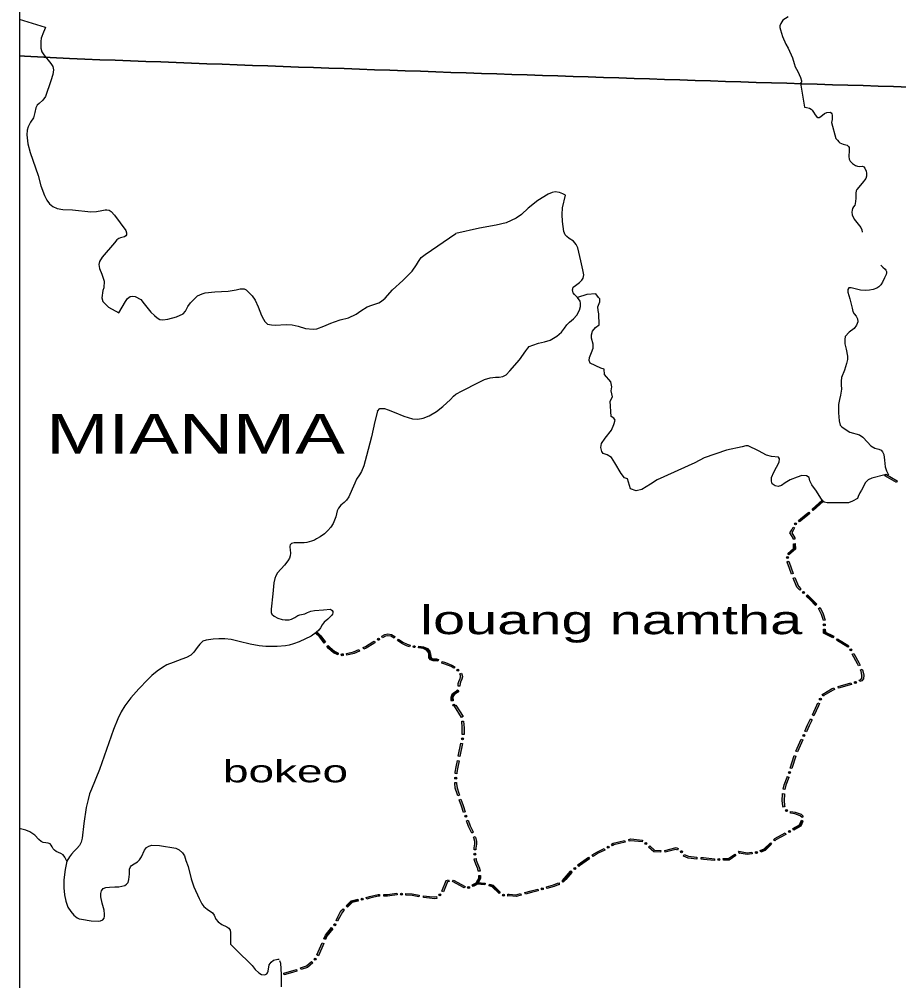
# Model space of a CAD drawing. Header units: metres. Extents: x -835890 to 1024355, y 79891 to 2211954.
# Drawn here: x -835192 to -636601, y 1802282 to 2019500 of the extents above; entities that cross this region are included whole.
import ezdxf

# ---------------------------------------------------------------- set-up
doc = ezdxf.new("R2010")
doc.units = ezdxf.units.M
doc.header["$LTSCALE"] = 2200
for name, color, linetype, lineweight in [('18', 7, 'Continuous', 13), ('20', 7, 'Continuous', 13), ('36', 7, 'Continuous', 13), ('37', 7, 'Continuous', 13)]:
    doc.layers.add(name, color=color, linetype=linetype, lineweight=lineweight)

msp = doc.modelspace()

# ---------------------------------------------------------------- hatches: boundary and pattern name
at = {"layer": '37'}
for points in [[(-639515, 1916711), (-636930, 1915188), (-637133, 1914843), (-639718, 1916367)], [(-653664, 1910515), (-655917, 1908534), (-656181, 1908835), (-653928, 1910816)], [(-656668, 1907874), (-657216, 1907392), (-659001, 1905974), (-659250, 1906287), (-657473, 1907699), (-656932, 1908174)], [(-660084, 1905368, 1), (-659732, 1905648, 1)], [(-660125, 1904574), (-660433, 1903990), (-660728, 1903498), (-660060, 1902368), (-660045, 1902044), (-660444, 1902025), (-660455, 1902250), (-661194, 1903499), (-660782, 1904186), (-660478, 1904761)], [(-659997, 1901045), (-659937, 1899779), (-661410, 1898532), (-661669, 1898838), (-660346, 1899957), (-660397, 1901026)], [(-661611, 1897705, 1), (-661802, 1898112, 1)], [(-661326, 1896916), (-661367, 1896837), (-660909, 1895542), (-660411, 1894282), (-660783, 1894135), (-661284, 1895402), (-661803, 1896869), (-661680, 1897102)], [(-660043, 1893352), (-659275, 1891408), (-658681, 1890838), (-658958, 1890550), (-659615, 1891180), (-660415, 1893205)], [(-657936, 1889845, 1), (-658261, 1890157, 1)], [(-657239, 1889453), (-656359, 1888608), (-655092, 1887353), (-655373, 1887069), (-656639, 1888321), (-657516, 1889164)], [(-654380, 1886570), (-653690, 1885179), (-653247, 1883768), (-653628, 1883648), (-654062, 1885029), (-654738, 1886392)], [(-767983, 1881124), (-767077, 1880229), (-766424, 1879316), (-766035, 1878821), (-766350, 1878574), (-766744, 1879076), (-767382, 1879968), (-768264, 1880839)], [(-653402, 1882484, 1), (-653413, 1882934, 1)], [(-653182, 1881715), (-653165, 1881045), (-651575, 1880280), (-651284, 1880097), (-651497, 1879758), (-651769, 1879929), (-653558, 1880790), (-653582, 1881704)], [(-757568, 1877536), (-757013, 1877774), (-755340, 1878825), (-755019, 1879037), (-754799, 1878703), (-755124, 1878489), (-756827, 1877419), (-757411, 1877168)], [(-753887, 1879545, 1), (-754263, 1879297, 1)], [(-753328, 1880148), (-752627, 1880498), (-751937, 1880628), (-751119, 1880498), (-750357, 1880041), (-750563, 1879698), (-751258, 1880115), (-751932, 1880222), (-752498, 1880115), (-753149, 1879790)], [(-749521, 1879460), (-748612, 1878790), (-747585, 1878295), (-746951, 1878120), (-747057, 1877735), (-747726, 1877919), (-748819, 1878446), (-749758, 1879138)], [(-650437, 1879564), (-647898, 1877967), (-648111, 1877628), (-650650, 1879226)], [(-765419, 1878032), (-765097, 1877619), (-763993, 1876705), (-763251, 1876333), (-763179, 1876318), (-763264, 1875927), (-763385, 1875953), (-764213, 1876367), (-765386, 1877339), (-765734, 1877787)], [(-761298, 1876224), (-759731, 1876608), (-758487, 1877142), (-758330, 1876774), (-759604, 1876228), (-761203, 1875836)], [(-745799, 1877743, 1), (-746248, 1877774, 1)], [(-745001, 1877864), (-743912, 1877712), (-743020, 1877330), (-742497, 1876720), (-742370, 1876407), (-742740, 1876256), (-742843, 1876509), (-743263, 1876999), (-744020, 1877324), (-745056, 1877468)], [(-647307, 1876824, 1), (-647525, 1877218, 1)], [(-762016, 1875947, 1), (-762466, 1875947, 1)], [(-742307, 1876220), (-742277, 1875377), (-742079, 1875123), (-741696, 1874995), (-740989, 1874995), (-740539, 1874845), (-740666, 1874465), (-741054, 1874595), (-741761, 1874595), (-742320, 1874781), (-742672, 1875234), (-742706, 1876205)], [(-646757, 1876242), (-645541, 1874042), (-645323, 1873596), (-645683, 1873421), (-645896, 1873857), (-647107, 1876049)], [(-739666, 1874393), (-738955, 1874199), (-737517, 1873599), (-736863, 1873216), (-737066, 1872871), (-737696, 1873241), (-739085, 1873820), (-739771, 1874007)], [(-735984, 1872319, 1), (-736319, 1872619, 1)], [(-644885, 1872698), (-644681, 1872282), (-644515, 1871326), (-644576, 1870481), (-644953, 1870042), (-645390, 1869859), (-645544, 1870228), (-645195, 1870374), (-644966, 1870641), (-644918, 1871306), (-645066, 1872158), (-645244, 1872522)], [(-735366, 1871780), (-735174, 1871352), (-735127, 1870932), (-735258, 1870408), (-735553, 1869738), (-735662, 1869339), (-735699, 1868894), (-735699, 1868833), (-736099, 1868833), (-736099, 1868911), (-736058, 1869409), (-735931, 1869873), (-735638, 1870538), (-735532, 1870959), (-735564, 1871246), (-735731, 1871616)], [(-651114, 1868046), (-651582, 1867872), (-653495, 1866723), (-653585, 1866602), (-653907, 1866839), (-653770, 1867025), (-651756, 1868235), (-651253, 1868421)], [(-647304, 1869216), (-650180, 1868365), (-650294, 1868748), (-647417, 1869599)], [(-646617, 1869627, 1), (-646186, 1869755, 1)], [(-735948, 1867754), (-736197, 1867455), (-736706, 1867129), (-737023, 1866883), (-737166, 1866644), (-737269, 1866268), (-737251, 1865682), (-737223, 1865505), (-737618, 1865443), (-737650, 1865645), (-737671, 1866315), (-737538, 1866803), (-737328, 1867153), (-736937, 1867456), (-736465, 1867759), (-736255, 1868010)], [(-654394, 1865689, 1), (-654218, 1866104, 1)], [(-736932, 1864377, 1), (-737174, 1864756, 1)], [(-736605, 1864533), (-734983, 1862010), (-735320, 1861793), (-736942, 1864317)], [(-654513, 1864898), (-654726, 1864396), (-655746, 1862157), (-656110, 1862323), (-655092, 1864557), (-654881, 1865054)], [(-734851, 1860920), (-734767, 1859452), (-734767, 1857911), (-735167, 1857911), (-735167, 1859440), (-735250, 1860898)], [(-656181, 1861249), (-656849, 1859911), (-657453, 1858544), (-657819, 1858705), (-657211, 1860081), (-656538, 1861428)], [(-658131, 1857504, 1), (-657949, 1857916, 1)], [(-735117, 1855907), (-735686, 1852961), (-736078, 1853037), (-735510, 1855982)], [(-735167, 1856705, 1), (-735082, 1857147, 1)], [(-658261, 1856714), (-659474, 1853970), (-659840, 1854132), (-658627, 1856876)], [(-659830, 1853058), (-660768, 1850208), (-661148, 1850334), (-660209, 1853183)], [(-735872, 1851980), (-736142, 1850527), (-736358, 1849361), (-736379, 1849048), (-736778, 1849075), (-736755, 1849411), (-736535, 1850600), (-736265, 1852053)], [(-661341, 1849108, 1), (-661201, 1849535, 1)], [(-736661, 1847840, 1), (-736631, 1848289, 1)], [(-736466, 1847065), (-736466, 1846871), (-736339, 1845898), (-735953, 1844654), (-735801, 1844226), (-736177, 1844092), (-736333, 1844528), (-736731, 1845812), (-736866, 1846845), (-736866, 1847065)], [(-661394, 1848309), (-661438, 1848176), (-662122, 1846453), (-662344, 1845490), (-662734, 1845580), (-662505, 1846573), (-661814, 1848312), (-661774, 1848434)], [(-662418, 1844525), (-662428, 1844379), (-662506, 1842982), (-662393, 1841852), (-662301, 1841656), (-662663, 1841486), (-662784, 1841745), (-662907, 1842973), (-662827, 1844404), (-662817, 1844553)], [(-735465, 1843284), (-734953, 1841844), (-734469, 1840453), (-734847, 1840322), (-735330, 1841711), (-735842, 1843150)], [(-661798, 1840564, 1), (-662079, 1840916, 1)], [(-661028, 1840522), (-659990, 1840384), (-658635, 1839932), (-658158, 1839495), (-658428, 1839200), (-658842, 1839580), (-660080, 1839992), (-661081, 1840126)], [(-734256, 1839230, 1), (-734404, 1839655, 1)], [(-733813, 1838564), (-733366, 1837277), (-732804, 1836110), (-732667, 1835819), (-733029, 1835649), (-733166, 1835938), (-733736, 1837124), (-734191, 1838432)], [(-658215, 1838358), (-658284, 1838250), (-658690, 1837214), (-660325, 1836318), (-660517, 1836669), (-659009, 1837495), (-658642, 1838433), (-658551, 1838575)], [(-662078, 1835356), (-664373, 1834098), (-664605, 1833868), (-664887, 1834152), (-664615, 1834422), (-662271, 1835707)], [(-661495, 1835904, 1), (-661100, 1836121, 1)], [(-732255, 1834900), (-732185, 1834738), (-731936, 1833783), (-731936, 1833176), (-732067, 1832256), (-732087, 1831865), (-732487, 1831886), (-732465, 1832294), (-732336, 1833205), (-732336, 1833731), (-732565, 1834608), (-732623, 1834743)], [(-698408, 1833602), (-700945, 1832966), (-701225, 1832799), (-701430, 1833143), (-701100, 1833339), (-698506, 1833990)], [(-694532, 1833673), (-697098, 1833931), (-697438, 1833845), (-697536, 1834233), (-697127, 1834335), (-694492, 1834071)], [(-693885, 1833466, 1), (-693549, 1833166, 1)], [(-665315, 1833164), (-666754, 1831739), (-667728, 1831337), (-667881, 1831707), (-666979, 1832079), (-665597, 1833448)], [(-702976, 1831796), (-704455, 1831095), (-705591, 1830384), (-705803, 1830723), (-704648, 1831447), (-703147, 1832157)], [(-702380, 1832344, 1), (-701993, 1832574, 1)], [(-690383, 1831316), (-691888, 1831417), (-693104, 1832501), (-692838, 1832800), (-691724, 1831806), (-690357, 1831715)], [(-686596, 1831787), (-686942, 1831960), (-689333, 1831360), (-689430, 1831748), (-686895, 1832384), (-686417, 1832144)], [(-685810, 1831623, 1), (-685549, 1831257, 1)], [(-669726, 1830929), (-670804, 1830795), (-672628, 1831120), (-672592, 1831145), (-672820, 1831474), (-672721, 1831543), (-670793, 1831200), (-669775, 1831326)], [(-668981, 1831223, 1), (-668535, 1831278, 1)], [(-732310, 1830651, 1), (-732310, 1831101, 1)], [(-732041, 1829911), (-731984, 1829532), (-731731, 1828774), (-731245, 1827711), (-731154, 1827066), (-731550, 1827011), (-731633, 1827598), (-732104, 1828627), (-732374, 1829438), (-732436, 1829852)], [(-706426, 1829856), (-708719, 1828232), (-708849, 1828120), (-709110, 1828423), (-708966, 1828547), (-706657, 1830182)], [(-682220, 1829782), (-684178, 1830015), (-685176, 1830444), (-685018, 1830812), (-684073, 1830406), (-682173, 1830179)], [(-678233, 1829461), (-680682, 1829714), (-681203, 1829725), (-681195, 1830125), (-680658, 1830113), (-678192, 1829859)], [(-677438, 1829670, 1), (-676988, 1829682, 1)], [(-673413, 1830575), (-674898, 1829542), (-676208, 1829505), (-676219, 1829904), (-675029, 1829938), (-673641, 1830903)], [(-710364, 1826815), (-710445, 1826746), (-711767, 1825172), (-712350, 1824591), (-712633, 1824874), (-712062, 1825443), (-710731, 1827028), (-710625, 1827118)], [(-709908, 1827473, 1), (-709567, 1827766, 1)], [(-738120, 1824732), (-738496, 1824624), (-739413, 1822390), (-739783, 1822542), (-738792, 1824955), (-738230, 1825116)], [(-734703, 1823252), (-737346, 1824671), (-737157, 1825023), (-734514, 1823604)], [(-731042, 1826046), (-731042, 1825432), (-731281, 1824907), (-731694, 1824138), (-732414, 1823728), (-732723, 1823586), (-732890, 1823949), (-732597, 1824084), (-731992, 1824428), (-731640, 1825084), (-731442, 1825518), (-731442, 1826046)], [(-733919, 1823256, 1), (-733510, 1823444, 1)], [(-730040, 1823918), (-731861, 1824084), (-731825, 1824482), (-730004, 1824317)], [(-726847, 1821981), (-728414, 1823491), (-729110, 1823701), (-728995, 1824084), (-728206, 1823846), (-726569, 1822269)], [(-718004, 1822608), (-719517, 1822215), (-720906, 1821848), (-721008, 1822235), (-719619, 1822602), (-718105, 1822995)], [(-717304, 1822997, 1), (-716869, 1823110, 1)], [(-713258, 1823987), (-713518, 1823968), (-714405, 1823544), (-716069, 1823111), (-716169, 1823498), (-714543, 1823921), (-713622, 1824362), (-713287, 1824386)], [(-758673, 1820297), (-760049, 1819985), (-761089, 1818941), (-761372, 1819224), (-760250, 1820349), (-758762, 1820688)], [(-757962, 1820664, 1), (-757523, 1820764, 1)], [(-753850, 1821368), (-754122, 1821368), (-756019, 1820923), (-756703, 1820705), (-756824, 1821086), (-756126, 1821309), (-754168, 1821768), (-753850, 1821768)], [(-749844, 1821683), (-752036, 1821368), (-752850, 1821368), (-752850, 1821768), (-752064, 1821768), (-749901, 1822079)], [(-749100, 1821863, 1), (-748650, 1821837, 1)], [(-744934, 1821249), (-746487, 1821509), (-747889, 1821591), (-747865, 1821991), (-746442, 1821907), (-744868, 1821643)], [(-740904, 1820894), (-741433, 1820805), (-742577, 1820949), (-743934, 1821085), (-743894, 1821483), (-742532, 1821346), (-741441, 1821209), (-740970, 1821288)], [(-740334, 1821489, 1), (-740058, 1821845, 1)], [(-726086, 1821693, 1), (-725659, 1821550, 1)], [(-721872, 1821593), (-722993, 1821297), (-724551, 1821439), (-724871, 1821425), (-724889, 1821824), (-724542, 1821840), (-723027, 1821702), (-721975, 1821980)], [(-761795, 1818233), (-762222, 1817805), (-762886, 1816578), (-763294, 1815738), (-763654, 1815913), (-763242, 1816761), (-762546, 1818046), (-762078, 1818515)], [(-764405, 1814038), (-765702, 1812359), (-766038, 1811600), (-766403, 1811762), (-766048, 1812565), (-764722, 1814283)], [(-764090, 1814774, 1), (-763815, 1815130, 1)], [(-766442, 1810685), (-767656, 1807942), (-768021, 1808104), (-766808, 1810847)], [(-768511, 1807022, 1), (-768195, 1807343, 1)], [(-768928, 1806328), (-770102, 1805281), (-771533, 1804802), (-771660, 1805182), (-770306, 1805634), (-769194, 1806626)], [(-772482, 1804485), (-773496, 1804146), (-775360, 1803611), (-775470, 1803996), (-773615, 1804528), (-772609, 1804865)]]:
    msp.add_hatch(color=256, dxfattribs=at).paths.add_polyline_path(points)

# ---------------------------------------------------------------- linework, layer by layer
at = {"layer": '18'}
for points in [[(-835042, 2011240), (-835042, 2211776), (-614531, 2211776), (-409649, 2211776)], [(-835042, 1789445), (-835042, 2011240), (-833972, 2011182), (-823857, 2010628), (-820411, 2010496), (-816966, 2010365), (-813520, 2010234), (-810075, 2010104), (-806629, 2009974), (-803184, 2009845), (-799738, 2009716), (-796293, 2009588), (-792847, 2009460), (-789401, 2009333), (-785956, 2009207), (-782510, 2009081), (-779065, 2008955), (-775619, 2008831), (-772173, 2008706), (-768727, 2008583), (-765282, 2008460), (-761836, 2008337), (-758390, 2008215), (-754944, 2008093), (-751499, 2007972), (-748053, 2007852), (-744607, 2007732), (-741161, 2007613), (-737715, 2007494), (-734269, 2007376), (-730823, 2007258), (-727377, 2007141), (-723931, 2007025), (-720485, 2006909), (-717039, 2006793), (-713593, 2006679), (-710147, 2006564), (-706701, 2006451), (-703255, 2006337), (-699809, 2006225), (-696363, 2006113), (-692917, 2006001), (-689470, 2005890), (-686024, 2005780), (-682578, 2005670), (-679132, 2005560), (-675686, 2005452), (-672239, 2005343), (-668793, 2005236), (-665347, 2005129), (-661901, 2005022), (-658454, 2004916), (-655008, 2004811), (-651562, 2004706), (-648115, 2004601), (-644669, 2004498), (-641222, 2004394), (-637776, 2004292), (-634330, 2004190)], [(-634330, 2004190), (-637776, 2004292), (-641222, 2004394), (-644669, 2004498), (-648115, 2004601), (-651562, 2004706), (-655008, 2004811), (-658454, 2004916), (-661901, 2005022), (-665347, 2005129), (-668793, 2005236), (-672239, 2005343), (-675686, 2005452), (-679132, 2005560), (-682578, 2005670), (-686024, 2005780), (-689470, 2005890), (-692917, 2006001), (-696363, 2006113), (-699809, 2006225), (-703255, 2006337), (-706701, 2006451), (-710147, 2006564), (-713593, 2006679), (-717039, 2006793), (-720485, 2006909), (-723931, 2007025), (-727377, 2007141), (-730823, 2007258), (-734269, 2007376), (-737715, 2007494), (-741161, 2007613), (-744607, 2007732), (-748053, 2007852), (-751499, 2007972), (-754944, 2008093), (-758390, 2008215), (-761836, 2008337), (-765282, 2008460), (-768727, 2008583), (-772173, 2008706), (-775619, 2008831), (-779065, 2008955), (-782510, 2009081), (-785956, 2009207), (-789401, 2009333), (-792847, 2009460), (-796293, 2009588), (-799738, 2009716), (-803184, 2009845), (-806629, 2009974), (-810075, 2010104), (-813520, 2010234), (-816966, 2010365), (-820411, 2010496), (-823857, 2010628), (-833972, 2011182), (-835042, 2011240)]]:
    msp.add_lwpolyline(points, dxfattribs=at)
at = {"layer": '36'}
msp.add_line((-829236, 2017619), (-835098, 2019475), dxfattribs=at)
for points in [[(-663257, 2018517), (-663446, 2017997), (-663446, 2017595), (-663328, 2017099), (-662879, 2015611), (-662088, 2013839), (-661593, 2012988), (-660605, 2010813), (-660251, 2009491), (-659991, 2008711), (-659412, 2007699), (-658798, 2006353), (-658586, 2005620), (-658586, 2005313), (-658775, 2005029), (-657901, 1999618), (-657405, 1999571), (-656768, 1999382), (-656366, 1999193), (-656130, 1998933), (-655823, 1998484), (-655445, 1997940), (-655138, 1997515), (-654878, 1997326), (-654548, 1997302), (-654170, 1997491), (-653391, 1998200), (-652836, 1998460), (-652080, 1998507), (-651891, 1998389), (-651750, 1998153), (-651655, 1997798), (-651655, 1997420), (-651655, 1996853), (-651820, 1996192), (-650793, 1992576), (-650439, 1992151), (-650132, 1991773), (-649872, 1991584), (-649117, 1991277), (-648243, 1991017), (-647912, 1990780), (-647806, 1990520), (-647830, 1989811), (-647853, 1988465), (-647782, 1987897), (-647570, 1987425), (-647074, 1986905), (-646401, 1986480), (-645905, 1986338), (-645456, 1986267), (-644772, 1986291), (-644512, 1986172), (-644299, 1985865), (-643945, 1985156), (-643898, 1984755), (-643898, 1984069), (-644063, 1983549), (-644842, 1982462), (-646059, 1981021), (-646224, 1980714), (-646295, 1980241), (-646295, 1979698), (-646295, 1978989), (-646413, 1977784), (-646543, 1977477), (-646802, 1977122), (-647015, 1976768), (-647157, 1976342), (-647204, 1975893), (-647109, 1975279), (-646661, 1974334), (-645197, 1972443), (-644972, 1971947), (-644901, 1971404)], [(-661593, 2020076), (-662773, 2019273), (-663257, 2018517)], [(-829169, 2017724), (-829236, 2017619), (-829740, 2016594), (-830225, 2015253), (-830337, 2014433), (-830337, 2012942), (-830113, 2012160), (-829665, 2011489), (-828080, 2009533), (-827633, 2008788), (-827446, 2008080), (-827595, 2007036), (-828080, 2005546), (-829292, 2002062), (-829852, 2001242), (-830672, 2000497), (-831157, 2000050), (-831418, 1999453), (-831698, 1998429), (-831959, 1997236), (-832630, 1996230), (-833190, 1995187), (-833413, 1994404), (-833488, 1993398), (-833283, 1991367), (-832761, 1989392), (-830896, 1984213), (-830281, 1981847), (-829460, 1979686), (-828975, 1978642), (-828341, 1977822), (-827577, 1977170), (-826607, 1976723), (-825339, 1976500), (-823176, 1976425)], [(-711879, 1979757), (-712429, 1980083), (-713194, 1980338), (-714164, 1980493), (-714862, 1980346), (-715742, 1979956), (-718083, 1978553), (-720250, 1976826), (-721812, 1975402), (-723024, 1974563), (-724089, 1974048), (-725265, 1973497), (-727505, 1972946), (-731288, 1972321), (-736613, 1971100)], [(-710187, 1957984), (-710247, 1958333), (-710215, 1958620), (-710088, 1958939), (-709610, 1959354), (-708670, 1960039), (-708192, 1960517), (-707842, 1961027), (-707746, 1961729), (-707905, 1962908), (-708367, 1964933), (-709100, 1967866), (-709451, 1968631), (-710024, 1969332), (-711043, 1970002), (-711585, 1970385), (-711888, 1970783), (-712206, 1971548), (-712525, 1973780), (-712636, 1975416), (-712541, 1976913), (-711879, 1979757)], [(-823176, 1976425), (-819054, 1975959), (-817730, 1976052), (-816537, 1976276), (-815791, 1976462), (-815418, 1976462), (-814859, 1976351), (-814448, 1976052), (-813665, 1975233), (-811092, 1971804), (-810980, 1971283), (-810980, 1970798), (-811092, 1970575), (-811390, 1970351), (-812360, 1970128), (-812714, 1969960), (-813162, 1969662), (-813684, 1968954), (-816481, 1965749), (-817040, 1964743), (-817190, 1964110), (-817096, 1963197), (-816574, 1961893), (-816504, 1961648)], [(-816504, 1961648), (-816036, 1960295), (-816077, 1958785), (-816313, 1958204), (-816518, 1956545), (-816295, 1955763), (-815064, 1954459), (-812714, 1953155), (-811198, 1955723), (-810749, 1956377), (-810178, 1956867), (-809566, 1956948), (-809035, 1956867), (-807770, 1956213), (-806995, 1955192), (-805444, 1953355), (-804669, 1952538), (-804057, 1952007), (-803445, 1951681), (-802792, 1951558), (-801609, 1951722), (-799670, 1952293), (-798201, 1952947), (-797671, 1953518), (-797140, 1954580), (-796487, 1955437), (-794937, 1956989), (-793917, 1957479), (-793182, 1957683), (-791053, 1957953), (-788013, 1958075), (-786177, 1958361), (-785279, 1958565), (-784381, 1958565), (-783932, 1958402), (-783565, 1957994), (-782586, 1957014), (-781892, 1956034), (-781239, 1954523), (-780525, 1952604), (-780076, 1951705), (-779750, 1951215), (-779129, 1950622), (-778199, 1950439), (-777424, 1950398), (-774934, 1950521), (-773547, 1950480), (-772200, 1950153), (-770527, 1949623), (-768834, 1949459), (-768018, 1949541), (-766386, 1950153), (-764835, 1950848), (-763978, 1951174), (-762713, 1951583), (-760836, 1952073), (-759142, 1952849), (-758081, 1953624), (-756612, 1954523), (-755551, 1954931), (-754001, 1955421), (-753429, 1955829), (-752573, 1956524), (-750899, 1958402), (-748542, 1960448), (-746495, 1962613), (-745516, 1964010), (-745050, 1964803), (-744445, 1965641), (-743559, 1966387), (-736613, 1971100)], [(-640675, 1963913), (-640226, 1963487), (-639683, 1963039), (-639517, 1962849), (-639376, 1962542), (-639376, 1962235), (-639423, 1961810), (-639801, 1961077), (-640285, 1960085), (-640686, 1959518), (-641088, 1959069), (-641536, 1958761), (-642410, 1958454), (-643213, 1958265), (-644040, 1958194), (-645238, 1958296), (-646136, 1958556), (-647369, 1958806), (-647841, 1958806), (-648124, 1958428), (-648124, 1957862), (-647652, 1956303), (-647321, 1955122), (-647132, 1954224), (-646943, 1953468), (-646660, 1952949), (-646235, 1952429), (-645952, 1951815), (-645810, 1951107), (-646140, 1950351), (-646660, 1949642), (-647794, 1948839), (-648715, 1947855), (-648809, 1947146), (-648809, 1946153), (-648479, 1944971), (-648195, 1943411), (-648195, 1942655), (-648384, 1941710), (-648857, 1940197), (-649542, 1938590), (-649589, 1937739), (-649636, 1936888), (-649542, 1935895), (-649778, 1934572), (-649967, 1933626), (-650203, 1932492), (-650227, 1931594), (-650227, 1930601), (-650038, 1928805), (-649849, 1927812), (-649423, 1927387), (-648715, 1926867), (-647676, 1926252), (-645503, 1925591), (-644700, 1925071), (-643637, 1923936), (-642928, 1923133), (-641984, 1922613), (-641086, 1922376), (-640566, 1922140), (-640236, 1921762), (-640000, 1921195), (-639811, 1919871), (-639669, 1918358), (-639338, 1917507), (-638886, 1916612), (-638889, 1916610), (-639519, 1916529), (-639776, 1916555), (-642694, 1915838), (-643533, 1915417), (-644112, 1914859), (-645038, 1913144), (-645406, 1912473), (-645755, 1911657), (-645929, 1911224), (-647035, 1910608), (-647961, 1910279), (-649945, 1910279), (-651457, 1910279), (-652756, 1910287), (-653418, 1910382), (-653796, 1910666)], [(-640675, 1963913), (-640226, 1963487), (-639683, 1963039), (-639517, 1962849), (-639376, 1962542), (-639376, 1962235), (-639423, 1961810), (-639801, 1961077), (-640285, 1960085), (-640686, 1959518), (-641088, 1959069), (-641536, 1958761), (-642410, 1958454), (-643213, 1958265), (-644040, 1958194), (-645238, 1958296), (-646136, 1958556), (-647369, 1958806), (-647841, 1958806), (-648124, 1958428), (-648124, 1957862), (-647652, 1956303), (-647321, 1955122), (-647132, 1954224), (-646943, 1953468), (-646660, 1952949), (-646235, 1952429), (-645952, 1951815), (-645810, 1951107), (-646140, 1950351), (-646660, 1949642), (-647794, 1948839), (-648715, 1947855), (-648809, 1947146), (-648809, 1946153), (-648479, 1944971), (-648195, 1943411), (-648195, 1942655), (-648384, 1941710), (-648857, 1940197), (-649542, 1938590), (-649589, 1937739), (-649636, 1936888), (-649542, 1935895), (-649778, 1934572), (-649967, 1933626), (-650203, 1932492), (-650227, 1931594), (-650227, 1930601), (-650038, 1928805), (-649849, 1927812), (-649423, 1927387), (-648715, 1926867), (-647676, 1926252), (-645503, 1925591), (-644700, 1925071), (-643637, 1923936), (-642928, 1923133), (-641984, 1922613), (-641086, 1922376), (-640566, 1922140), (-640236, 1921762), (-640000, 1921195), (-639811, 1919871), (-639669, 1918358), (-639338, 1917507), (-638886, 1916612)], [(-754288, 1930989), (-753775, 1931528), (-753309, 1931528), (-752704, 1931528), (-751866, 1931295), (-750516, 1930736), (-748374, 1929804), (-746419, 1929245), (-745209, 1929152), (-743952, 1929385), (-742601, 1929898), (-740972, 1930876), (-739529, 1931994), (-737806, 1933624), (-737108, 1934370), (-736596, 1934836), (-735153, 1935534), (-731521, 1937398), (-730125, 1938143), (-728868, 1938469), (-727657, 1938609), (-726819, 1938609), (-725981, 1938795), (-725236, 1939168), (-724445, 1940053), (-722257, 1942522), (-720814, 1944572), (-720348, 1945177), (-720022, 1945550), (-719231, 1945876), (-717927, 1946295), (-716577, 1946621), (-715320, 1946994), (-713830, 1947879), (-712760, 1948811), (-712061, 1949743), (-711549, 1950488), (-710944, 1951047), (-710013, 1951839), (-709315, 1952678), (-708709, 1953796), (-708430, 1954588), (-708477, 1955333), (-708570, 1955845), (-709128, 1956637), (-709780, 1957289), (-710106, 1957709), (-710187, 1957984)], [(-653796, 1910666), (-655166, 1912888), (-656253, 1914353), (-656678, 1915204), (-656867, 1916008), (-657434, 1916386), (-658473, 1916434), (-659560, 1916055), (-661119, 1915441), (-662253, 1914779), (-663103, 1914164), (-663836, 1913975), (-664497, 1914070), (-665159, 1914542), (-665348, 1915157), (-665348, 1916008), (-664828, 1917190), (-663600, 1919460), (-663505, 1920216), (-663789, 1920594), (-665300, 1920689), (-666482, 1921020), (-668277, 1922013), (-670569, 1923100), (-671135, 1923147), (-671986, 1922911), (-675482, 1922154), (-680524, 1920399), (-682618, 1919280), (-691174, 1915460), (-692646, 1914473), (-694594, 1913281), (-695876, 1912988), (-697185, 1913414), (-697830, 1915677), (-698492, 1915914), (-699248, 1916859), (-700712, 1919318), (-701468, 1920500), (-702413, 1921067), (-703311, 1921398), (-703618, 1921871), (-703902, 1922722), (-703713, 1923620), (-702909, 1924849), (-701492, 1926693), (-700925, 1927970), (-700641, 1928915), (-700901, 1929341), (-701563, 1929766), (-701752, 1933218), (-701200, 1934179), (-701506, 1935547), (-701364, 1936446), (-701605, 1937620), (-703021, 1939239), (-703123, 1940454), (-703902, 1940688), (-706264, 1941775), (-706500, 1942437), (-706453, 1943099), (-705980, 1944187), (-705626, 1945227), (-705626, 1946125), (-706004, 1947449), (-706004, 1948205), (-705721, 1949056), (-705106, 1949860), (-704256, 1950428), (-704327, 1952981), (-704468, 1953737), (-704516, 1954494), (-704091, 1955628), (-704112, 1955738), (-704112, 1956306), (-704380, 1956671), (-705030, 1957440), (-706997, 1957294), (-709128, 1956637)], [(-754288, 1930989), (-754936, 1928615), (-755678, 1925194), (-756792, 1920846), (-757401, 1918643), (-757905, 1917343), (-758330, 1916547), (-759046, 1915566), (-759417, 1914717), (-760001, 1913311), (-760770, 1911587), (-761274, 1910848), (-761858, 1910344), (-762547, 1909734), (-763131, 1909070), (-763370, 1908433), (-763688, 1907053), (-764298, 1905566), (-764855, 1904744), (-765518, 1904000), (-766234, 1903284), (-767269, 1902594), (-768038, 1902142), (-768515, 1901797), (-769210, 1901557), (-770241, 1901258)], [(-770241, 1901258), (-770880, 1901206), (-773134, 1901233), (-773745, 1901047), (-774036, 1900755), (-774116, 1900463), (-774116, 1900224), (-774010, 1899614), (-773930, 1898897), (-774010, 1898313), (-774142, 1897756), (-774514, 1897119), (-775309, 1896163), (-776848, 1894465), (-777272, 1893748), (-777485, 1893191), (-777670, 1892156), (-777935, 1889661), (-778307, 1886210), (-778307, 1885494), (-778121, 1885095), (-777644, 1884644), (-776768, 1884220), (-775787, 1883901), (-775150, 1883795), (-774275, 1883795), (-773745, 1883954), (-773002, 1884379), (-772312, 1884830), (-771861, 1884963), (-770694, 1885175), (-770084, 1885440), (-769315, 1885759), (-768493, 1885892), (-766503, 1886104), (-764928, 1886207)], [(-764928, 1886207), (-764537, 1885917), (-764395, 1885734), (-764395, 1885428), (-764436, 1885122), (-764700, 1884776), (-765536, 1883961), (-766331, 1883268), (-766799, 1882718), (-767187, 1881984), (-767583, 1881495), (-768123, 1880981)], [(-768123, 1880981), (-769304, 1880097), (-772019, 1878886), (-773303, 1878396), (-774240, 1878131), (-775096, 1877968), (-776950, 1877805), (-779477, 1877764), (-780985, 1877948), (-783043, 1878294), (-785570, 1878927), (-787364, 1879355), (-788790, 1879538), (-790115, 1879538), (-791378, 1879477), (-792968, 1879253), (-793701, 1878988), (-794068, 1878723), (-794414, 1878335), (-794985, 1877540), (-795780, 1876520), (-796452, 1875868), (-797451, 1875277), (-798490, 1874910), (-800467, 1874216), (-801873, 1873625), (-802851, 1873034), (-804053, 1872197), (-805256, 1871219), (-806124, 1870316)], [(-806124, 1870316), (-808190, 1868212), (-809963, 1866173), (-811348, 1864398), (-812204, 1863073), (-812958, 1861442), (-813875, 1859015), (-815485, 1854529), (-817095, 1850002), (-818909, 1845598), (-819337, 1844537), (-819622, 1843253), (-820050, 1841458), (-820600, 1837829), (-820987, 1834525), (-821232, 1833587), (-821599, 1832853), (-822169, 1832180), (-822801, 1831548), (-823392, 1830896), (-823820, 1830264), (-824452, 1829264)], [(-824452, 1829264), (-824894, 1830211), (-825282, 1830721), (-825771, 1831068), (-826830, 1831476), (-827258, 1831782), (-827564, 1832108), (-827727, 1832516), (-827951, 1832944), (-828196, 1833189), (-828644, 1833352), (-829194, 1833433), (-829805, 1833535), (-830274, 1833780), (-830743, 1834229), (-831680, 1835146), (-832312, 1835656), (-832821, 1835962), (-833698, 1836268), (-835192, 1836675)], [(-821100, 1816187), (-818944, 1815834), (-817353, 1815725), (-816811, 1815798), (-816340, 1816051), (-816015, 1816413), (-815906, 1816847), (-815906, 1817317), (-816015, 1818258), (-816485, 1819850), (-816738, 1821262), (-816774, 1822021), (-816630, 1822600), (-816232, 1823107), (-815617, 1823360), (-814785, 1823396), (-813628, 1823505), (-812724, 1823505), (-812001, 1823650), (-811386, 1823831), (-810988, 1824084), (-810591, 1824518), (-810410, 1825133), (-810301, 1826400), (-810265, 1827485), (-810084, 1828028), (-809867, 1828318), (-809216, 1828716), (-808457, 1829114), (-808023, 1829584), (-807589, 1830308), (-806902, 1831791), (-806432, 1832407), (-805962, 1832696), (-805275, 1832913), (-803503, 1832805), (-799850, 1832226), (-799055, 1831828), (-798332, 1831176), (-797898, 1830489), (-797572, 1829476), (-797030, 1828064)], [(-824452, 1829264), (-824845, 1827422), (-825134, 1825072), (-825098, 1823300), (-824989, 1821672), (-824664, 1820231), (-824194, 1818928), (-823579, 1817951), (-822856, 1817119), (-822132, 1816504), (-821662, 1816250), (-821100, 1816187)], [(-797030, 1828064), (-796404, 1825289), (-795789, 1823516), (-794560, 1820874), (-793945, 1819644), (-793511, 1819065), (-792788, 1818450), (-791558, 1817618), (-791160, 1817075), (-790799, 1816206), (-790256, 1815591), (-789425, 1814976), (-788340, 1814433), (-787833, 1814144), (-787544, 1813710), (-787508, 1813203), (-787515, 1810555)], [(-787515, 1810555), (-786187, 1809256), (-782572, 1805713), (-781921, 1804844), (-781089, 1804048), (-780511, 1803722), (-779715, 1803650), (-779317, 1803831), (-779100, 1804084), (-778956, 1804482), (-778739, 1805857), (-778341, 1806509), (-777799, 1806943), (-776786, 1807160), (-776465, 1807131)], [(-776424, 1806890), (-776206, 1806281), (-776076, 1803715), (-776033, 1800889)]]:
    msp.add_lwpolyline(points, dxfattribs=at)
at = {"layer": '37'}
for points in [[(-639515, 1916711), (-636930, 1915188), (-637133, 1914843), (-639718, 1916367)], [(-653664, 1910515), (-655917, 1908534), (-656181, 1908835), (-653928, 1910816)], [(-656668, 1907874), (-657216, 1907392), (-659001, 1905974), (-659250, 1906287), (-657473, 1907699), (-656932, 1908174)], [(-660125, 1904574), (-660433, 1903990), (-660728, 1903498), (-660060, 1902368), (-660045, 1902044), (-660444, 1902025), (-660455, 1902250), (-661194, 1903499), (-660782, 1904186), (-660478, 1904761)], [(-659997, 1901045), (-659937, 1899779), (-661410, 1898532), (-661669, 1898838), (-660346, 1899957), (-660397, 1901026)], [(-661326, 1896916), (-661367, 1896837), (-660909, 1895542), (-660411, 1894282), (-660783, 1894135), (-661284, 1895402), (-661803, 1896869), (-661680, 1897102)], [(-660043, 1893352), (-659275, 1891408), (-658681, 1890838), (-658958, 1890550), (-659615, 1891180), (-660415, 1893205)], [(-657239, 1889453), (-656359, 1888608), (-655092, 1887353), (-655373, 1887069), (-656639, 1888321), (-657516, 1889164)], [(-654380, 1886570), (-653690, 1885179), (-653247, 1883768), (-653628, 1883648), (-654062, 1885029), (-654738, 1886392)], [(-767983, 1881124), (-767077, 1880229), (-766424, 1879316), (-766035, 1878821), (-766350, 1878574), (-766744, 1879076), (-767382, 1879968), (-768264, 1880839)], [(-653182, 1881715), (-653165, 1881045), (-651575, 1880280), (-651284, 1880097), (-651497, 1879758), (-651769, 1879929), (-653558, 1880790), (-653582, 1881704)], [(-757568, 1877536), (-757013, 1877774), (-755340, 1878825), (-755019, 1879037), (-754799, 1878703), (-755124, 1878489), (-756827, 1877419), (-757411, 1877168)], [(-753328, 1880148), (-752627, 1880498), (-751937, 1880628), (-751119, 1880498), (-750357, 1880041), (-750563, 1879698), (-751258, 1880115), (-751932, 1880222), (-752498, 1880115), (-753149, 1879790)], [(-749521, 1879460), (-748612, 1878790), (-747585, 1878295), (-746951, 1878120), (-747057, 1877735), (-747726, 1877919), (-748819, 1878446), (-749758, 1879138)], [(-650437, 1879564), (-647898, 1877967), (-648111, 1877628), (-650650, 1879226)], [(-765419, 1878032), (-765097, 1877619), (-763993, 1876705), (-763251, 1876333), (-763179, 1876318), (-763264, 1875927), (-763385, 1875953), (-764213, 1876367), (-765386, 1877339), (-765734, 1877787)], [(-761298, 1876224), (-759731, 1876608), (-758487, 1877142), (-758330, 1876774), (-759604, 1876228), (-761203, 1875836)], [(-745001, 1877864), (-743912, 1877712), (-743020, 1877330), (-742497, 1876720), (-742370, 1876407), (-742740, 1876256), (-742843, 1876509), (-743263, 1876999), (-744020, 1877324), (-745056, 1877468)], [(-742307, 1876220), (-742277, 1875377), (-742079, 1875123), (-741696, 1874995), (-740989, 1874995), (-740539, 1874845), (-740666, 1874465), (-741054, 1874595), (-741761, 1874595), (-742320, 1874781), (-742672, 1875234), (-742706, 1876205)], [(-646757, 1876242), (-645541, 1874042), (-645323, 1873596), (-645683, 1873421), (-645896, 1873857), (-647107, 1876049)], [(-739666, 1874393), (-738955, 1874199), (-737517, 1873599), (-736863, 1873216), (-737066, 1872871), (-737696, 1873241), (-739085, 1873820), (-739771, 1874007)], [(-644885, 1872698), (-644681, 1872282), (-644515, 1871326), (-644576, 1870481), (-644953, 1870042), (-645390, 1869859), (-645544, 1870228), (-645195, 1870374), (-644966, 1870641), (-644918, 1871306), (-645066, 1872158), (-645244, 1872522)], [(-735366, 1871780), (-735174, 1871352), (-735127, 1870932), (-735258, 1870408), (-735553, 1869738), (-735662, 1869339), (-735699, 1868894), (-735699, 1868833), (-736099, 1868833), (-736099, 1868911), (-736058, 1869409), (-735931, 1869873), (-735638, 1870538), (-735532, 1870959), (-735564, 1871246), (-735731, 1871616)], [(-651114, 1868046), (-651582, 1867872), (-653495, 1866723), (-653585, 1866602), (-653907, 1866839), (-653770, 1867025), (-651756, 1868235), (-651253, 1868421)], [(-647304, 1869216), (-650180, 1868365), (-650294, 1868748), (-647417, 1869599)], [(-735948, 1867754), (-736197, 1867455), (-736706, 1867129), (-737023, 1866883), (-737166, 1866644), (-737269, 1866268), (-737251, 1865682), (-737223, 1865505), (-737618, 1865443), (-737650, 1865645), (-737671, 1866315), (-737538, 1866803), (-737328, 1867153), (-736937, 1867456), (-736465, 1867759), (-736255, 1868010)], [(-736605, 1864533), (-734983, 1862010), (-735320, 1861793), (-736942, 1864317)], [(-654513, 1864898), (-654726, 1864396), (-655746, 1862157), (-656110, 1862323), (-655092, 1864557), (-654881, 1865054)], [(-734851, 1860920), (-734767, 1859452), (-734767, 1857911), (-735167, 1857911), (-735167, 1859440), (-735250, 1860898)], [(-656181, 1861249), (-656849, 1859911), (-657453, 1858544), (-657819, 1858705), (-657211, 1860081), (-656538, 1861428)], [(-735117, 1855907), (-735686, 1852961), (-736078, 1853037), (-735510, 1855982)], [(-658261, 1856714), (-659474, 1853970), (-659840, 1854132), (-658627, 1856876)], [(-659830, 1853058), (-660768, 1850208), (-661148, 1850334), (-660209, 1853183)], [(-735872, 1851980), (-736142, 1850527), (-736358, 1849361), (-736379, 1849048), (-736778, 1849075), (-736755, 1849411), (-736535, 1850600), (-736265, 1852053)], [(-736466, 1847065), (-736466, 1846871), (-736339, 1845898), (-735953, 1844654), (-735801, 1844226), (-736177, 1844092), (-736333, 1844528), (-736731, 1845812), (-736866, 1846845), (-736866, 1847065)], [(-661394, 1848309), (-661438, 1848176), (-662122, 1846453), (-662344, 1845490), (-662734, 1845580), (-662505, 1846573), (-661814, 1848312), (-661774, 1848434)], [(-662418, 1844525), (-662428, 1844379), (-662506, 1842982), (-662393, 1841852), (-662301, 1841656), (-662663, 1841486), (-662784, 1841745), (-662907, 1842973), (-662827, 1844404), (-662817, 1844553)], [(-735465, 1843284), (-734953, 1841844), (-734469, 1840453), (-734847, 1840322), (-735330, 1841711), (-735842, 1843150)], [(-661028, 1840522), (-659990, 1840384), (-658635, 1839932), (-658158, 1839495), (-658428, 1839200), (-658842, 1839580), (-660080, 1839992), (-661081, 1840126)], [(-733813, 1838564), (-733366, 1837277), (-732804, 1836110), (-732667, 1835819), (-733029, 1835649), (-733166, 1835938), (-733736, 1837124), (-734191, 1838432)], [(-658215, 1838358), (-658284, 1838250), (-658690, 1837214), (-660325, 1836318), (-660517, 1836669), (-659009, 1837495), (-658642, 1838433), (-658551, 1838575)], [(-662078, 1835356), (-664373, 1834098), (-664605, 1833868), (-664887, 1834152), (-664615, 1834422), (-662271, 1835707)], [(-732255, 1834900), (-732185, 1834738), (-731936, 1833783), (-731936, 1833176), (-732067, 1832256), (-732087, 1831865), (-732487, 1831886), (-732465, 1832294), (-732336, 1833205), (-732336, 1833731), (-732565, 1834608), (-732623, 1834743)], [(-698408, 1833602), (-700945, 1832966), (-701225, 1832799), (-701430, 1833143), (-701100, 1833339), (-698506, 1833990)], [(-694532, 1833673), (-697098, 1833931), (-697438, 1833845), (-697536, 1834233), (-697127, 1834335), (-694492, 1834071)], [(-665315, 1833164), (-666754, 1831739), (-667728, 1831337), (-667881, 1831707), (-666979, 1832079), (-665597, 1833448)], [(-702976, 1831796), (-704455, 1831095), (-705591, 1830384), (-705803, 1830723), (-704648, 1831447), (-703147, 1832157)], [(-690383, 1831316), (-691888, 1831417), (-693104, 1832501), (-692838, 1832800), (-691724, 1831806), (-690357, 1831715)], [(-686596, 1831787), (-686942, 1831960), (-689333, 1831360), (-689430, 1831748), (-686895, 1832384), (-686417, 1832144)], [(-669726, 1830929), (-670804, 1830795), (-672628, 1831120), (-672592, 1831145), (-672820, 1831474), (-672721, 1831543), (-670793, 1831200), (-669775, 1831326)], [(-732041, 1829911), (-731984, 1829532), (-731731, 1828774), (-731245, 1827711), (-731154, 1827066), (-731550, 1827011), (-731633, 1827598), (-732104, 1828627), (-732374, 1829438), (-732436, 1829852)], [(-706426, 1829856), (-708719, 1828232), (-708849, 1828120), (-709110, 1828423), (-708966, 1828547), (-706657, 1830182)], [(-682220, 1829782), (-684178, 1830015), (-685176, 1830444), (-685018, 1830812), (-684073, 1830406), (-682173, 1830179)], [(-678233, 1829461), (-680682, 1829714), (-681203, 1829725), (-681195, 1830125), (-680658, 1830113), (-678192, 1829859)], [(-673413, 1830575), (-674898, 1829542), (-676208, 1829505), (-676219, 1829904), (-675029, 1829938), (-673641, 1830903)], [(-710364, 1826815), (-710445, 1826746), (-711767, 1825172), (-712350, 1824591), (-712633, 1824874), (-712062, 1825443), (-710731, 1827028), (-710625, 1827118)], [(-738120, 1824732), (-738496, 1824624), (-739413, 1822390), (-739783, 1822542), (-738792, 1824955), (-738230, 1825116)], [(-734703, 1823252), (-737346, 1824671), (-737157, 1825023), (-734514, 1823604)], [(-731042, 1826046), (-731042, 1825432), (-731281, 1824907), (-731694, 1824138), (-732414, 1823728), (-732723, 1823586), (-732890, 1823949), (-732597, 1824084), (-731992, 1824428), (-731640, 1825084), (-731442, 1825518), (-731442, 1826046)], [(-730040, 1823918), (-731861, 1824084), (-731825, 1824482), (-730004, 1824317)], [(-726847, 1821981), (-728414, 1823491), (-729110, 1823701), (-728995, 1824084), (-728206, 1823846), (-726569, 1822269)], [(-718004, 1822608), (-719517, 1822215), (-720906, 1821848), (-721008, 1822235), (-719619, 1822602), (-718105, 1822995)], [(-713258, 1823987), (-713518, 1823968), (-714405, 1823544), (-716069, 1823111), (-716169, 1823498), (-714543, 1823921), (-713622, 1824362), (-713287, 1824386)], [(-758673, 1820297), (-760049, 1819985), (-761089, 1818941), (-761372, 1819224), (-760250, 1820349), (-758762, 1820688)], [(-753850, 1821368), (-754122, 1821368), (-756019, 1820923), (-756703, 1820705), (-756824, 1821086), (-756126, 1821309), (-754168, 1821768), (-753850, 1821768)], [(-749844, 1821683), (-752036, 1821368), (-752850, 1821368), (-752850, 1821768), (-752064, 1821768), (-749901, 1822079)], [(-744934, 1821249), (-746487, 1821509), (-747889, 1821591), (-747865, 1821991), (-746442, 1821907), (-744868, 1821643)], [(-740904, 1820894), (-741433, 1820805), (-742577, 1820949), (-743934, 1821085), (-743894, 1821483), (-742532, 1821346), (-741441, 1821209), (-740970, 1821288)], [(-721872, 1821593), (-722993, 1821297), (-724551, 1821439), (-724871, 1821425), (-724889, 1821824), (-724542, 1821840), (-723027, 1821702), (-721975, 1821980)], [(-761795, 1818233), (-762222, 1817805), (-762886, 1816578), (-763294, 1815738), (-763654, 1815913), (-763242, 1816761), (-762546, 1818046), (-762078, 1818515)], [(-764405, 1814038), (-765702, 1812359), (-766038, 1811600), (-766403, 1811762), (-766048, 1812565), (-764722, 1814283)], [(-766442, 1810685), (-767656, 1807942), (-768021, 1808104), (-766808, 1810847)], [(-768928, 1806328), (-770102, 1805281), (-771533, 1804802), (-771660, 1805182), (-770306, 1805634), (-769194, 1806626)], [(-772482, 1804485), (-773496, 1804146), (-775360, 1803611), (-775470, 1803996), (-773615, 1804528), (-772609, 1804865)]]:
    msp.add_lwpolyline(points, close=True, dxfattribs=at)
for centre in [(-659908, 1905508), (-661706, 1897909), (-658099, 1890001), (-653408, 1882709), (-754075, 1879421), (-746024, 1877759), (-647416, 1877021), (-762241, 1875947), (-736152, 1872469), (-646402, 1869691), (-654306, 1865897), (-737053, 1864567), (-658040, 1857710), (-735124, 1856926), (-661271, 1849321), (-736646, 1848064), (-661938, 1840740), (-734330, 1839443), (-661298, 1836013), (-693717, 1833316), (-702187, 1832459), (-685679, 1831440), (-668758, 1831251), (-732310, 1830876), (-677213, 1829676), (-709737, 1827619), (-733715, 1823350), (-717087, 1823053), (-757742, 1820714), (-748875, 1821850), (-740196, 1821667), (-725873, 1821621), (-763953, 1814952), (-768353, 1807183)]:
    msp.add_circle(centre, 225, dxfattribs=at)

# ---------------------------------------------------------------- texts
at = {"layer": '20'}
for s, height, width, p in [('MIANMA', 9000, 1.4, (-829065, 1921343)), ('louang namtha', 6500, 1.5, (-744660, 1880580)), ('bokeo', 5000, 1.55, (-789182, 1847114))]:
    msp.add_text(s, height=height, dxfattribs=dict(at, width=width)).set_placement(p)

doc.saveas('drawing.dxf')
